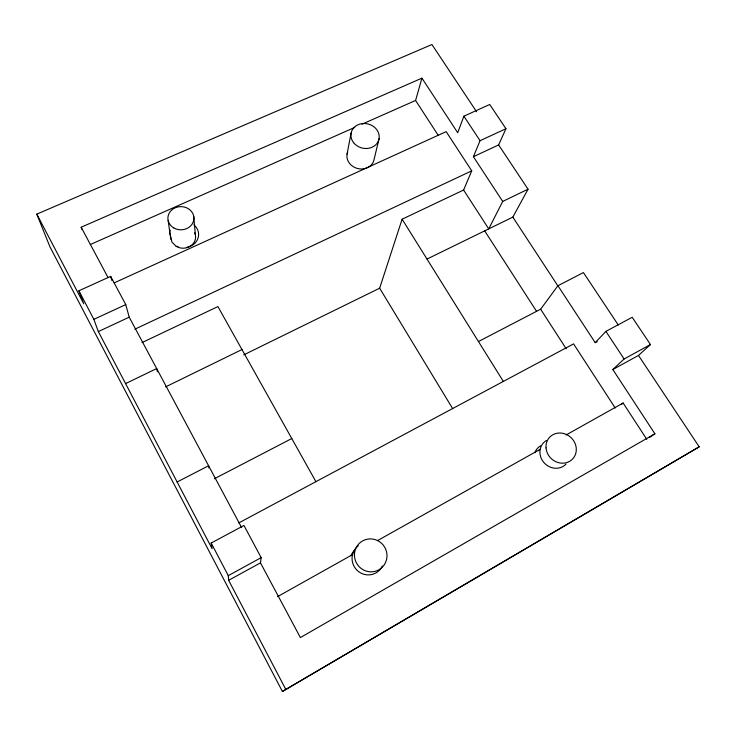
<?xml version="1.0" encoding="UTF-8"?>
<svg xmlns="http://www.w3.org/2000/svg" width="736" height="736" viewBox="0 0 736 736"><rect width="100%" height="100%" fill="white"/><g stroke="black" fill="none" stroke-linecap="round" stroke-linejoin="round"><path stroke-width="1.1" d="M618.304 325.064L583.436 272.578L557.925 285.724L595.222 342.663L605.894 331.375L632.196 317.28L650.458 344.558L624.11 358.984L612.821 369.536L654.902 433.771L300.389 637.569L260.47 562.856L261.17 557.64L243.956 525.458L211.177 543.039L212.097 548.725L98.33 331.577L93.868 319.341L78.89 290.784L110.667 276.377L125.764 304.584L129.214 317.17L241.647 527.62M170.596 236.33L171.893 242.034L176.208 246.385A12.521 11.224 -0.5 0 0 188.756 247.011L191.461 245.346A12.521 11.224 -0.5 0 0 194.727 232.806M347.07 154.109L351.063 133.152M379.068 138.727L374.072 159.464A13.772 12.043 14 0 1 357.227 168.415A13.772 12.043 14 0 1 347.668 152.094M438.251 135.378L415.582 100.464L421.94 78.145L81.162 227.222L81.834 229.301M243.69 354.899L379.647 288.199L402.114 219.199L463.606 190.026L471.739 170.844L446.182 131.643L114.08 282.937M463.606 190.026L488.732 228.896L502.706 201.434L473.404 156.704L498.631 144.937L505.954 128.717L489.725 104.484L463.892 116.196L457.718 132.765L421.94 78.145M473.404 156.704L480.065 140.696L505.954 128.717M427 259.072L512.826 217.111L528.043 189.198L498.631 144.937M478.464 341.522L540.638 309.212L557.925 285.724M612.821 369.536L638.489 355.451L650.458 344.558M538.504 450.791L540.178 449.3L377.421 540.675M621.506 404.349L623.125 403.015L646.797 439.328M649.502 437.478L654.902 433.771M476.606 111.78L431.922 44.528L36.8 214.13L49.928 246.799L282.403 691.472L699.2 446.826L638.489 355.451M699.2 446.826L282.403 691.472M277.592 596.62L352.654 554.558M566.131 434.948L623.125 403.015M285.77 689.347L228.648 580.318L260.47 562.856M228.648 580.318L228.28 575.644L261.17 557.64M595.222 342.663L597.19 341.596M238.777 522.928L573.574 343.868L615.232 408.038M214.332 478.777L291.778 438.536M177.128 481.988L208.601 465.768L208.868 467.912M165.618 386.878L241.969 349.545M125.58 383.594L156.676 368.57L157.44 371.781M502.706 201.434L528.043 189.198M141.974 342.608L217.92 306.581L315.891 481.62M134.872 329.194L471.739 170.844M98.33 331.577L129.214 317.17M93.868 319.341L125.764 304.584M90.335 244.527L354.734 127.411M362.075 124.163L415.582 100.464M186.631 247.342L188.756 247.011M176.208 246.385L178.075 246.45M463.892 116.196L480.065 140.696M605.894 331.375L624.11 358.984M512.826 217.111L557.998 286.074M540.638 309.212L566.214 348.79M484.684 230.874L536.562 311.337M402.114 219.199L503.249 381.257M379.647 288.199L452.686 408.664M81.162 227.222L108.091 277.628M211.177 543.039L228.28 575.644M36.8 214.13L83.775 303.802L78.89 290.784M110.667 276.377L111.863 280.48M170.356 235.345L169.62 232.41A14.6 13.073 -0.3 0 1 170.246 230.202M168.139 220.524L170.826 239.255M193.642 215.841L195.353 234.674M193.908 224.885A14.6 13.073 -0.3 0 1 189.29 246.698M566.067 464.066A15.502 14.168 44 0 1 543.665 462.272A15.502 14.168 44 0 1 546.462 440.459M534.833 452.732A15.198 13.929 44.3 0 1 540.518 445.841M382.361 566.03A16.238 15.861 62.4 0 1 352.185 556.352L353.262 552.304A16.238 15.861 62.4 0 1 358.266 545.772M350.934 555.698A15.907 15.548 63.9 0 1 354.31 550.629M546.02 447.884A15.815 14.416 43.6 0 0 569.728 461.279A15.815 14.416 43.6 0 0 567.668 435.123A15.815 14.416 43.6 0 0 546.02 447.884M354.568 553.03A16.578 16.183 60.8 0 0 377.099 570.658A16.578 16.183 60.8 0 0 380.503 542.395A16.578 16.183 60.8 0 0 354.568 553.03M353.62 142.692A14.278 12.392 14.1 0 0 378.028 141.8A14.278 12.392 14.1 0 0 363.52 123.501A14.278 12.392 14.1 0 0 353.62 142.692M173.788 227.93A13.018 11.592 0 0 0 193.899 218.859A13.018 11.592 0 0 0 175.021 207.883A13.018 11.592 0 0 0 173.788 227.93"/></g></svg>
